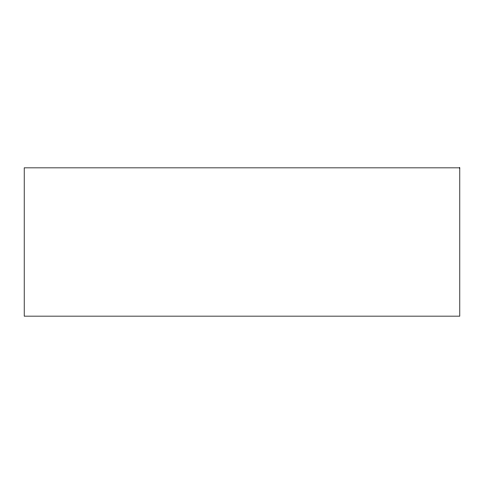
<?xml version="1.0" encoding="UTF-8"?>
<svg xmlns="http://www.w3.org/2000/svg" width="484" height="484" viewBox="0 0 484 484"><rect width="100%" height="100%" fill="white"/><g stroke="black" fill="none" stroke-linecap="round" stroke-linejoin="round"><path stroke-width="0.73" d="M459.8 167.857L24.2 167.857L24.2 316.143L459.8 316.143L459.8 167.857"/></g></svg>
